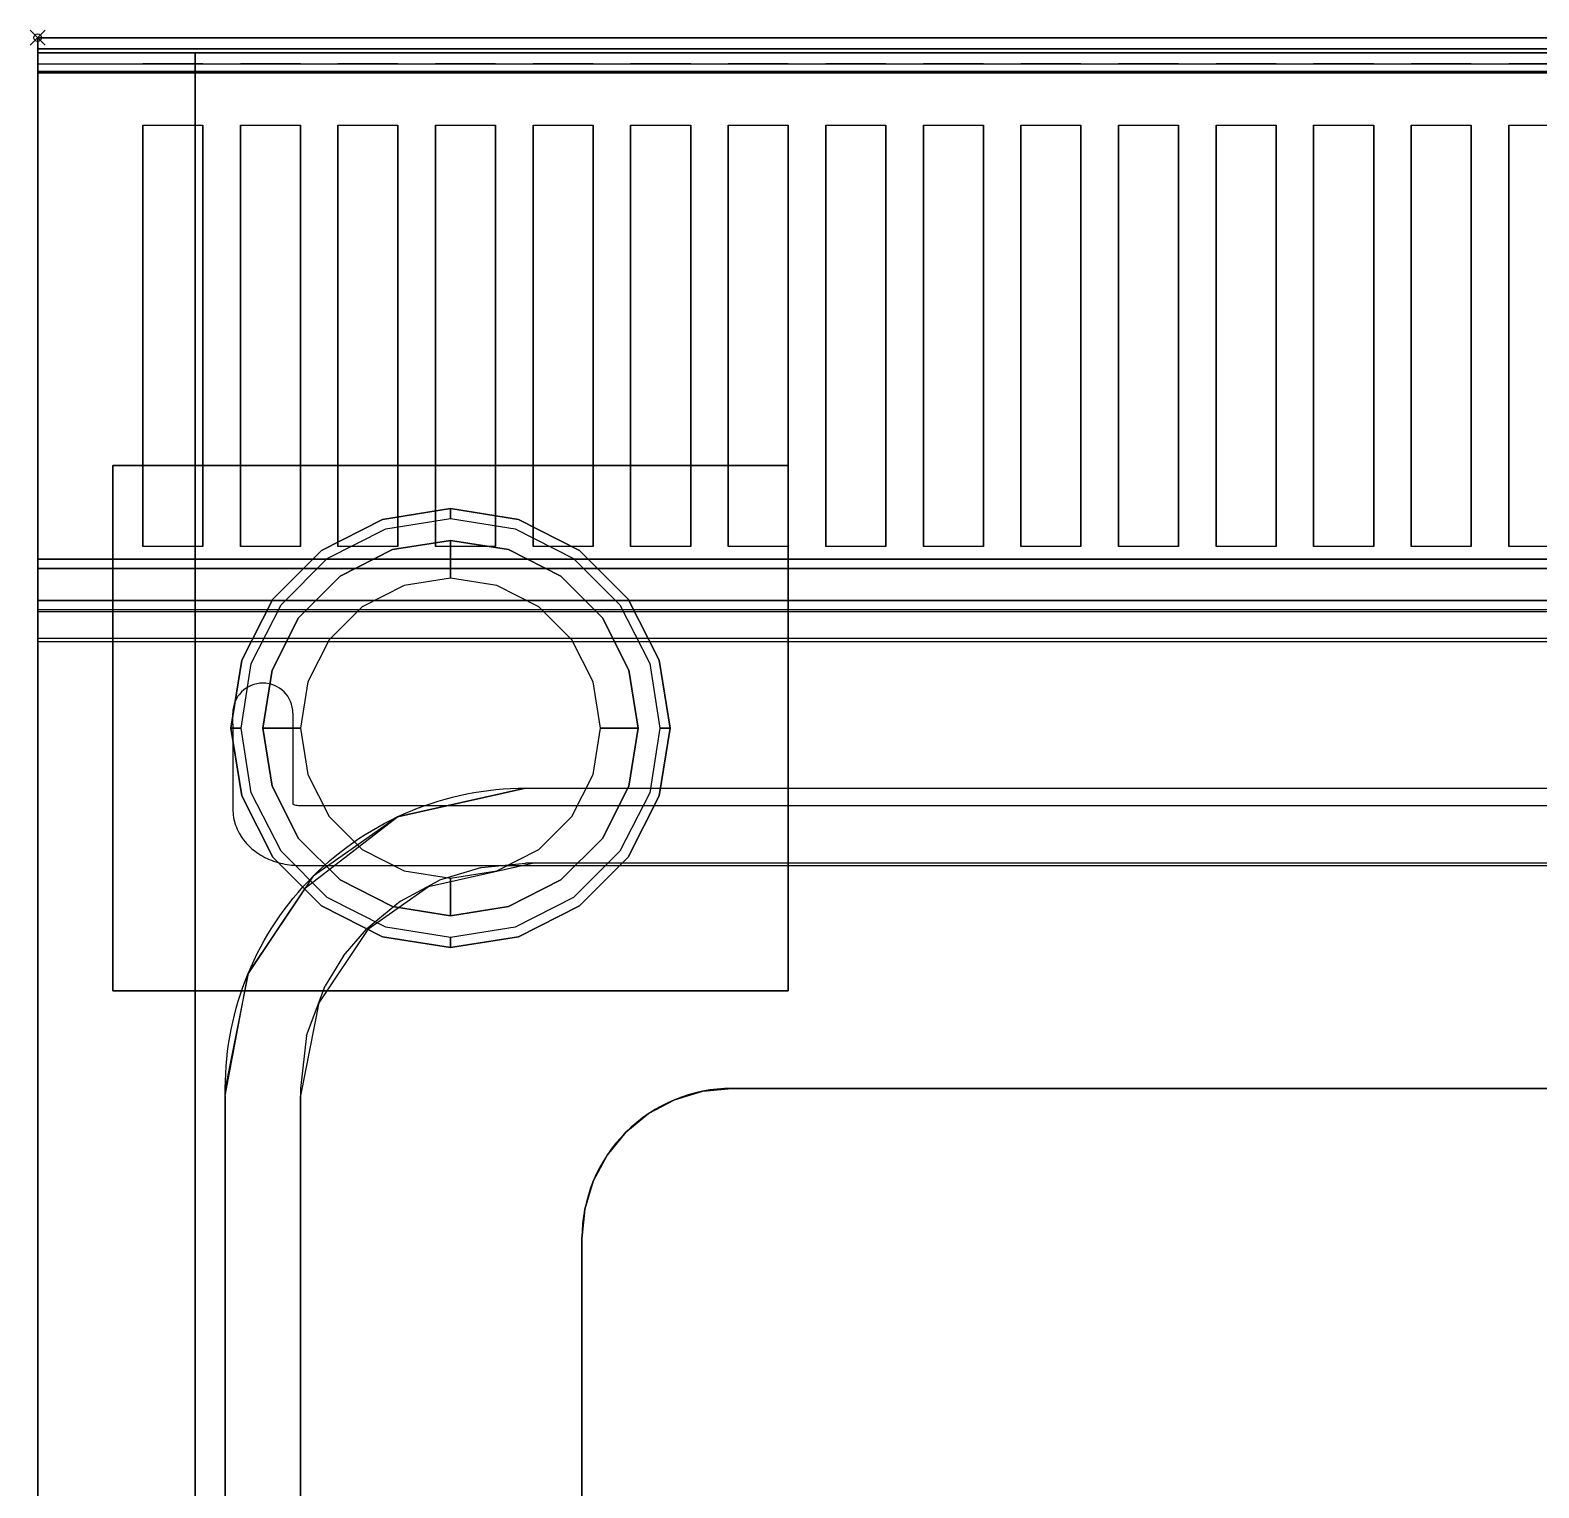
# Model space of a CAD drawing. Extents: x -1 to 401, y -1095 to 1.
# Drawn here: x -1 to 200, y -193.2 to 1 of the extents above; entities that cross this region are included whole.
import ezdxf

# ---------------------------------------------------------------- set-up
doc = ezdxf.new("R2010")
doc.units = 0
doc.header["$PDMODE"] = 35
doc.layers.get('0').update_dxf_attribs({"lineweight": 13})
for name, color, linetype in [('IQ_200_2D', 1, 'Continuous'), ('IQ_200_3D', 1, 'Continuous'), ('IQ_204_2D', 7, 'Continuous'), ('IQ_INS_3D', 3, 'Continuous')]:
    doc.layers.add(name, color=color, linetype=linetype)

# ---------------------------------------------------------------- blocks, each defined once
blk = doc.blocks.new('ELECTROLUX-MC-CAMINO400')
at = {"layer": 'IQ_200_3D'}
for points in [[(0, -0.21, 917.01), (0, -0.21, 956), (400, -0.21, 956), (400, -0.21, 917.01)], [(0, -69.44, 915), (0, -3.39, 915), (400, -3.39, 915), (400, -69.44, 915)]]:
    blk.add_3dface(points, dxfattribs=at)
for points, invisible_edges in [([(0, -0.21, 956), (0, -0.36, 956.76), (400, -0.36, 956.76), (400, -0.21, 956)], 2), ([(0, -0.25, 916.62), (0, -0.21, 917.01), (400, -0.21, 917.01), (400, -0.25, 916.62)], 8), ([(0, -0.37, 916.23), (0, -0.25, 916.62), (400, -0.25, 916.62), (400, -0.37, 916.23)], 10), ([(0, -0.36, 956.76), (0, -0.78, 957.41), (400, -0.78, 957.41), (400, -0.36, 956.76)], 10), ([(0, -0.56, 915.88), (0, -0.37, 916.23), (400, -0.37, 916.23), (400, -0.56, 915.88)], 10), ([(0, -0.82, 915.58), (0, -0.56, 915.88), (400, -0.56, 915.88), (400, -0.82, 915.58)], 10), ([(0, -0.78, 957.41), (0, -1.43, 957.84), (400, -1.43, 957.84), (400, -0.78, 957.41)], 10), ([(0, -1.41, 915.27), (0, -0.82, 915.58), (400, -0.82, 915.58), (400, -1.41, 915.27)], 10), ([(0, -2.05, 915.07), (0, -1.41, 915.27), (400, -1.41, 915.27), (400, -2.05, 915.07)], 10), ([(0, -1.43, 957.84), (0, -2.19, 958), (400, -2.19, 958), (400, -1.43, 957.84)], 8), ([(0, -2.72, 914.98), (0, -2.05, 915.07), (400, -2.05, 915.07), (400, -2.72, 914.98)], 10), ([(0, -10.37, 957.76), (0, -2.19, 958), (14, -2.19, 958), (14, -10.37, 957.76)], 12), ([(0, -3.39, 915), (0, -2.72, 914.98), (400, -2.72, 914.98), (400, -3.39, 915)], 2), ([(14, -10.37, 957.76), (22, -10.37, 957.76), (22, -2.19, 958), (14, -2.19, 958)], 10), ([(22, -2.19, 958), (27, -2.19, 958), (27, -10.37, 957.76), (22, -10.37, 957.76)], 14), ([(27, -10.37, 957.76), (35, -10.37, 957.76), (35, -2.19, 958), (27, -2.19, 958)], 10), ([(35, -2.19, 958), (40, -2.19, 958), (40, -10.37, 957.76), (35, -10.37, 957.76)], 14), ([(40, -10.37, 957.76), (48, -10.37, 957.76), (48, -2.19, 958), (40, -2.19, 958)], 10), ([(48, -2.19, 958), (53, -2.19, 958), (53, -10.37, 957.76), (48, -10.37, 957.76)], 14), ([(53, -10.37, 957.76), (61, -10.37, 957.76), (61, -2.19, 958), (53, -2.19, 958)], 10), ([(61, -2.19, 958), (66, -2.19, 958), (66, -10.37, 957.76), (61, -10.37, 957.76)], 14), ([(66, -10.37, 957.76), (74, -10.37, 957.76), (74, -2.19, 958), (66, -2.19, 958)], 10), ([(74, -2.19, 958), (79, -2.19, 958), (79, -10.37, 957.76), (74, -10.37, 957.76)], 14), ([(79, -10.37, 957.76), (87, -10.37, 957.76), (87, -2.19, 958), (79, -2.19, 958)], 10), ([(87, -2.19, 958), (92, -2.19, 958), (92, -10.37, 957.76), (87, -10.37, 957.76)], 14), ([(92, -10.37, 957.76), (100, -10.37, 957.76), (100, -2.19, 958), (92, -2.19, 958)], 10), ([(100, -2.19, 958), (105, -2.19, 958), (105, -10.37, 957.76), (100, -10.37, 957.76)], 14), ([(105, -10.37, 957.76), (113, -10.37, 957.76), (113, -2.19, 958), (105, -2.19, 958)], 10), ([(113, -2.19, 958), (118, -2.19, 958), (118, -10.37, 957.76), (113, -10.37, 957.76)], 14), ([(118, -10.37, 957.76), (126, -10.37, 957.76), (126, -2.19, 958), (118, -2.19, 958)], 10), ([(126, -2.19, 958), (131, -2.19, 958), (131, -10.37, 957.76), (126, -10.37, 957.76)], 14), ([(131, -10.37, 957.76), (139, -10.37, 957.76), (139, -2.19, 958), (131, -2.19, 958)], 10), ([(139, -2.19, 958), (144, -2.19, 958), (144, -10.37, 957.76), (139, -10.37, 957.76)], 14), ([(144, -10.37, 957.76), (152, -10.37, 957.76), (152, -2.19, 958), (144, -2.19, 958)], 10), ([(152, -2.19, 958), (157, -2.19, 958), (157, -10.37, 957.76), (152, -10.37, 957.76)], 14), ([(157, -10.37, 957.76), (165, -10.37, 957.76), (165, -2.19, 958), (157, -2.19, 958)], 10), ([(165, -2.19, 958), (170, -2.19, 958), (170, -10.37, 957.76), (165, -10.37, 957.76)], 14), ([(170, -10.37, 957.76), (178, -10.37, 957.76), (178, -2.19, 958), (170, -2.19, 958)], 10), ([(178, -2.19, 958), (183, -2.19, 958), (183, -10.37, 957.76), (178, -10.37, 957.76)], 14), ([(183, -10.37, 957.76), (191, -10.37, 957.76), (191, -2.19, 958), (183, -2.19, 958)], 10), ([(191, -2.19, 958), (196, -2.19, 958), (196, -10.37, 957.76), (191, -10.37, 957.76)], 14), ([(196, -10.37, 957.76), (204, -10.37, 957.76), (204, -2.19, 958), (196, -2.19, 958)], 10), ([(0, -17.47, 956.91), (0, -10.37, 957.76), (14, -10.37, 957.76), (14, -17.47, 956.91)], 10), ([(22, -17.47, 956.91), (22, -10.37, 957.76), (27, -10.37, 957.76), (27, -17.47, 956.91)], 10), ([(35, -17.47, 956.91), (35, -10.37, 957.76), (40, -10.37, 957.76), (40, -17.47, 956.91)], 10), ([(48, -17.47, 956.91), (48, -10.37, 957.76), (53, -10.37, 957.76), (53, -17.47, 956.91)], 10), ([(61, -17.47, 956.91), (61, -10.37, 957.76), (66, -10.37, 957.76), (66, -17.47, 956.91)], 10), ([(74, -17.47, 956.91), (74, -10.37, 957.76), (79, -10.37, 957.76), (79, -17.47, 956.91)], 10), ([(87, -17.47, 956.91), (87, -10.37, 957.76), (92, -10.37, 957.76), (92, -17.47, 956.91)], 10), ([(100, -17.47, 956.91), (100, -10.37, 957.76), (105, -10.37, 957.76), (105, -17.47, 956.91)], 10), ([(113, -17.47, 956.91), (113, -10.37, 957.76), (118, -10.37, 957.76), (118, -17.47, 956.91)], 10), ([(126, -17.47, 956.91), (126, -10.37, 957.76), (131, -10.37, 957.76), (131, -17.47, 956.91)], 10), ([(139, -17.47, 956.91), (139, -10.37, 957.76), (144, -10.37, 957.76), (144, -17.47, 956.91)], 10), ([(152, -17.47, 956.91), (152, -10.37, 957.76), (157, -10.37, 957.76), (157, -17.47, 956.91)], 10), ([(165, -17.47, 956.91), (165, -10.37, 957.76), (170, -10.37, 957.76), (170, -17.47, 956.91)], 10), ([(178, -17.47, 956.91), (178, -10.37, 957.76), (183, -10.37, 957.76), (183, -17.47, 956.91)], 10), ([(191, -17.47, 956.91), (191, -10.37, 957.76), (196, -10.37, 957.76), (196, -17.47, 956.91)], 10), ([(0, -24.48, 955.45), (0, -17.47, 956.91), (14, -17.47, 956.91), (14, -24.48, 955.45)], 10), ([(22, -24.48, 955.45), (22, -17.47, 956.91), (27, -17.47, 956.91), (27, -24.48, 955.45)], 10), ([(35, -24.48, 955.45), (35, -17.47, 956.91), (40, -17.47, 956.91), (40, -24.48, 955.45)], 10), ([(48, -24.48, 955.45), (48, -17.47, 956.91), (53, -17.47, 956.91), (53, -24.48, 955.45)], 10), ([(61, -24.48, 955.45), (61, -17.47, 956.91), (66, -17.47, 956.91), (66, -24.48, 955.45)], 10), ([(74, -24.48, 955.45), (74, -17.47, 956.91), (79, -17.47, 956.91), (79, -24.48, 955.45)], 10), ([(87, -24.48, 955.45), (87, -17.47, 956.91), (92, -17.47, 956.91), (92, -24.48, 955.45)], 10), ([(100, -24.48, 955.45), (100, -17.47, 956.91), (105, -17.47, 956.91), (105, -24.48, 955.45)], 10), ([(113, -24.48, 955.45), (113, -17.47, 956.91), (118, -17.47, 956.91), (118, -24.48, 955.45)], 10), ([(126, -24.48, 955.45), (126, -17.47, 956.91), (131, -17.47, 956.91), (131, -24.48, 955.45)], 10), ([(139, -24.48, 955.45), (139, -17.47, 956.91), (144, -17.47, 956.91), (144, -24.48, 955.45)], 10), ([(152, -24.48, 955.45), (152, -17.47, 956.91), (157, -17.47, 956.91), (157, -24.48, 955.45)], 10), ([(165, -24.48, 955.45), (165, -17.47, 956.91), (170, -17.47, 956.91), (170, -24.48, 955.45)], 10), ([(178, -24.48, 955.45), (178, -17.47, 956.91), (183, -17.47, 956.91), (183, -24.48, 955.45)], 10), ([(191, -24.48, 955.45), (191, -17.47, 956.91), (196, -17.47, 956.91), (196, -24.48, 955.45)], 10), ([(0, -31.33, 953.39), (0, -24.48, 955.45), (14, -24.48, 955.45), (14, -31.33, 953.39)], 10), ([(22, -31.33, 953.39), (22, -24.48, 955.45), (27, -24.48, 955.45), (27, -31.33, 953.39)], 10), ([(35, -31.33, 953.39), (35, -24.48, 955.45), (40, -24.48, 955.45), (40, -31.33, 953.39)], 10), ([(48, -31.33, 953.39), (48, -24.48, 955.45), (53, -24.48, 955.45), (53, -31.33, 953.39)], 10), ([(61, -31.33, 953.39), (61, -24.48, 955.45), (66, -24.48, 955.45), (66, -31.33, 953.39)], 10), ([(74, -31.33, 953.39), (74, -24.48, 955.45), (79, -24.48, 955.45), (79, -31.33, 953.39)], 10), ([(87, -31.33, 953.39), (87, -24.48, 955.45), (92, -24.48, 955.45), (92, -31.33, 953.39)], 10), ([(100, -31.33, 953.39), (100, -24.48, 955.45), (105, -24.48, 955.45), (105, -31.33, 953.39)], 10), ([(113, -31.33, 953.39), (113, -24.48, 955.45), (118, -24.48, 955.45), (118, -31.33, 953.39)], 10), ([(126, -31.33, 953.39), (126, -24.48, 955.45), (131, -24.48, 955.45), (131, -31.33, 953.39)], 10), ([(139, -31.33, 953.39), (139, -24.48, 955.45), (144, -24.48, 955.45), (144, -31.33, 953.39)], 10), ([(152, -31.33, 953.39), (152, -24.48, 955.45), (157, -24.48, 955.45), (157, -31.33, 953.39)], 10), ([(165, -31.33, 953.39), (165, -24.48, 955.45), (170, -24.48, 955.45), (170, -31.33, 953.39)], 10), ([(178, -31.33, 953.39), (178, -24.48, 955.45), (183, -24.48, 955.45), (183, -31.33, 953.39)], 10), ([(191, -31.33, 953.39), (191, -24.48, 955.45), (196, -24.48, 955.45), (196, -31.33, 953.39)], 10), ([(0, -37.98, 950.75), (0, -31.33, 953.39), (14, -31.33, 953.39), (14, -37.98, 950.75)], 10), ([(22, -37.98, 950.75), (22, -31.33, 953.39), (27, -31.33, 953.39), (27, -37.98, 950.75)], 10), ([(35, -37.98, 950.75), (35, -31.33, 953.39), (40, -31.33, 953.39), (40, -37.98, 950.75)], 10), ([(48, -37.98, 950.75), (48, -31.33, 953.39), (53, -31.33, 953.39), (53, -37.98, 950.75)], 10), ([(61, -37.98, 950.75), (61, -31.33, 953.39), (66, -31.33, 953.39), (66, -37.98, 950.75)], 10), ([(74, -37.98, 950.75), (74, -31.33, 953.39), (79, -31.33, 953.39), (79, -37.98, 950.75)], 10), ([(87, -37.98, 950.75), (87, -31.33, 953.39), (92, -31.33, 953.39), (92, -37.98, 950.75)], 10), ([(100, -37.98, 950.75), (100, -31.33, 953.39), (105, -31.33, 953.39), (105, -37.98, 950.75)], 10), ([(113, -37.98, 950.75), (113, -31.33, 953.39), (118, -31.33, 953.39), (118, -37.98, 950.75)], 10), ([(126, -37.98, 950.75), (126, -31.33, 953.39), (131, -31.33, 953.39), (131, -37.98, 950.75)], 10), ([(139, -37.98, 950.75), (139, -31.33, 953.39), (144, -31.33, 953.39), (144, -37.98, 950.75)], 10), ([(152, -37.98, 950.75), (152, -31.33, 953.39), (157, -31.33, 953.39), (157, -37.98, 950.75)], 10), ([(165, -37.98, 950.75), (165, -31.33, 953.39), (170, -31.33, 953.39), (170, -37.98, 950.75)], 10), ([(178, -37.98, 950.75), (178, -31.33, 953.39), (183, -31.33, 953.39), (183, -37.98, 950.75)], 10), ([(191, -37.98, 950.75), (191, -31.33, 953.39), (196, -31.33, 953.39), (196, -37.98, 950.75)], 10), ([(0, -44.37, 947.54), (0, -37.98, 950.75), (14, -37.98, 950.75), (14, -44.37, 947.54)], 10), ([(22, -44.37, 947.54), (22, -37.98, 950.75), (27, -37.98, 950.75), (27, -44.37, 947.54)], 10), ([(35, -44.37, 947.54), (35, -37.98, 950.75), (40, -37.98, 950.75), (40, -44.37, 947.54)], 10), ([(48, -44.37, 947.54), (48, -37.98, 950.75), (53, -37.98, 950.75), (53, -44.37, 947.54)], 10), ([(61, -44.37, 947.54), (61, -37.98, 950.75), (66, -37.98, 950.75), (66, -44.37, 947.54)], 10), ([(74, -44.37, 947.54), (74, -37.98, 950.75), (79, -37.98, 950.75), (79, -44.37, 947.54)], 10), ([(87, -44.37, 947.54), (87, -37.98, 950.75), (92, -37.98, 950.75), (92, -44.37, 947.54)], 10), ([(100, -44.37, 947.54), (100, -37.98, 950.75), (105, -37.98, 950.75), (105, -44.37, 947.54)], 10), ([(113, -44.37, 947.54), (113, -37.98, 950.75), (118, -37.98, 950.75), (118, -44.37, 947.54)], 10), ([(126, -44.37, 947.54), (126, -37.98, 950.75), (131, -37.98, 950.75), (131, -44.37, 947.54)], 10), ([(139, -44.37, 947.54), (139, -37.98, 950.75), (144, -37.98, 950.75), (144, -44.37, 947.54)], 10), ([(152, -44.37, 947.54), (152, -37.98, 950.75), (157, -37.98, 950.75), (157, -44.37, 947.54)], 10), ([(165, -44.37, 947.54), (165, -37.98, 950.75), (170, -37.98, 950.75), (170, -44.37, 947.54)], 10), ([(178, -44.37, 947.54), (178, -37.98, 950.75), (183, -37.98, 950.75), (183, -44.37, 947.54)], 10), ([(191, -44.37, 947.54), (191, -37.98, 950.75), (196, -37.98, 950.75), (196, -44.37, 947.54)], 10), ([(0, -50.47, 943.8), (0, -44.37, 947.54), (14, -44.37, 947.54), (14, -50.47, 943.8)], 10), ([(22, -50.47, 943.8), (22, -44.37, 947.54), (27, -44.37, 947.54), (27, -50.47, 943.8)], 10), ([(35, -50.47, 943.8), (35, -44.37, 947.54), (40, -44.37, 947.54), (40, -50.47, 943.8)], 10), ([(48, -50.47, 943.8), (48, -44.37, 947.54), (53, -44.37, 947.54), (53, -50.47, 943.8)], 10), ([(61, -50.47, 943.8), (61, -44.37, 947.54), (66, -44.37, 947.54), (66, -50.47, 943.8)], 10), ([(74, -50.47, 943.8), (74, -44.37, 947.54), (79, -44.37, 947.54), (79, -50.47, 943.8)], 10), ([(87, -50.47, 943.8), (87, -44.37, 947.54), (92, -44.37, 947.54), (92, -50.47, 943.8)], 10), ([(100, -50.47, 943.8), (100, -44.37, 947.54), (105, -44.37, 947.54), (105, -50.47, 943.8)], 10), ([(113, -50.47, 943.8), (113, -44.37, 947.54), (118, -44.37, 947.54), (118, -50.47, 943.8)], 10), ([(126, -50.47, 943.8), (126, -44.37, 947.54), (131, -44.37, 947.54), (131, -50.47, 943.8)], 10), ([(139, -50.47, 943.8), (139, -44.37, 947.54), (144, -44.37, 947.54), (144, -50.47, 943.8)], 10), ([(152, -50.47, 943.8), (152, -44.37, 947.54), (157, -44.37, 947.54), (157, -50.47, 943.8)], 10), ([(165, -50.47, 943.8), (165, -44.37, 947.54), (170, -44.37, 947.54), (170, -50.47, 943.8)], 10), ([(178, -50.47, 943.8), (178, -44.37, 947.54), (183, -44.37, 947.54), (183, -50.47, 943.8)], 10), ([(191, -50.47, 943.8), (191, -44.37, 947.54), (196, -44.37, 947.54), (196, -50.47, 943.8)], 10), ([(0, -56.22, 939.54), (0, -50.47, 943.8), (14, -50.47, 943.8), (14, -56.22, 939.54)], 10), ([(22, -56.22, 939.54), (22, -50.47, 943.8), (27, -50.47, 943.8), (27, -56.22, 939.54)], 10), ([(35, -56.22, 939.54), (35, -50.47, 943.8), (40, -50.47, 943.8), (40, -56.22, 939.54)], 10), ([(48, -56.22, 939.54), (48, -50.47, 943.8), (53, -50.47, 943.8), (53, -56.22, 939.54)], 10), ([(61, -56.22, 939.54), (61, -50.47, 943.8), (66, -50.47, 943.8), (66, -56.22, 939.54)], 10), ([(74, -56.22, 939.54), (74, -50.47, 943.8), (79, -50.47, 943.8), (79, -56.22, 939.54)], 10), ([(87, -56.22, 939.54), (87, -50.47, 943.8), (92, -50.47, 943.8), (92, -56.22, 939.54)], 10), ([(100, -56.22, 939.54), (100, -50.47, 943.8), (105, -50.47, 943.8), (105, -56.22, 939.54)], 10), ([(113, -56.22, 939.54), (113, -50.47, 943.8), (118, -50.47, 943.8), (118, -56.22, 939.54)], 10), ([(126, -56.22, 939.54), (126, -50.47, 943.8), (131, -50.47, 943.8), (131, -56.22, 939.54)], 10), ([(139, -56.22, 939.54), (139, -50.47, 943.8), (144, -50.47, 943.8), (144, -56.22, 939.54)], 10), ([(152, -56.22, 939.54), (152, -50.47, 943.8), (157, -50.47, 943.8), (157, -56.22, 939.54)], 10), ([(165, -56.22, 939.54), (165, -50.47, 943.8), (170, -50.47, 943.8), (170, -56.22, 939.54)], 10), ([(178, -56.22, 939.54), (178, -50.47, 943.8), (183, -50.47, 943.8), (183, -56.22, 939.54)], 10), ([(191, -56.22, 939.54), (191, -50.47, 943.8), (196, -50.47, 943.8), (196, -56.22, 939.54)], 10), ([(0, -61.59, 934.81), (0, -56.22, 939.54), (14, -56.22, 939.54), (14, -61.59, 934.81)], 10), ([(22, -61.59, 934.81), (22, -56.22, 939.54), (27, -56.22, 939.54), (27, -61.59, 934.81)], 10), ([(35, -61.59, 934.81), (35, -56.22, 939.54), (40, -56.22, 939.54), (40, -61.59, 934.81)], 10), ([(48, -61.59, 934.81), (48, -56.22, 939.54), (53, -56.22, 939.54), (53, -61.59, 934.81)], 10), ([(61, -61.59, 934.81), (61, -56.22, 939.54), (66, -56.22, 939.54), (66, -61.59, 934.81)], 10), ([(74, -61.59, 934.81), (74, -56.22, 939.54), (79, -56.22, 939.54), (79, -61.59, 934.81)], 10), ([(87, -61.59, 934.81), (87, -56.22, 939.54), (92, -56.22, 939.54), (92, -61.59, 934.81)], 10), ([(100, -61.59, 934.81), (100, -56.22, 939.54), (105, -56.22, 939.54), (105, -61.59, 934.81)], 10), ([(113, -61.59, 934.81), (113, -56.22, 939.54), (118, -56.22, 939.54), (118, -61.59, 934.81)], 10), ([(126, -61.59, 934.81), (126, -56.22, 939.54), (131, -56.22, 939.54), (131, -61.59, 934.81)], 10), ([(139, -61.59, 934.81), (139, -56.22, 939.54), (144, -56.22, 939.54), (144, -61.59, 934.81)], 10), ([(152, -61.59, 934.81), (152, -56.22, 939.54), (157, -56.22, 939.54), (157, -61.59, 934.81)], 10), ([(165, -61.59, 934.81), (165, -56.22, 939.54), (170, -56.22, 939.54), (170, -61.59, 934.81)], 10), ([(178, -61.59, 934.81), (178, -56.22, 939.54), (183, -56.22, 939.54), (183, -61.59, 934.81)], 10), ([(191, -61.59, 934.81), (191, -56.22, 939.54), (196, -56.22, 939.54), (196, -61.59, 934.81)], 10), ([(0, -66.52, 929.63), (0, -61.59, 934.81), (14, -61.59, 934.81), (14, -66.52, 929.63)], 10), ([(22, -66.52, 929.63), (22, -61.59, 934.81), (27, -61.59, 934.81), (27, -66.52, 929.63)], 10), ([(35, -66.52, 929.63), (35, -61.59, 934.81), (40, -61.59, 934.81), (40, -66.52, 929.63)], 10), ([(48, -66.52, 929.63), (48, -61.59, 934.81), (53, -61.59, 934.81), (53, -66.52, 929.63)], 10), ([(61, -66.52, 929.63), (61, -61.59, 934.81), (66, -61.59, 934.81), (66, -66.52, 929.63)], 10), ([(74, -66.52, 929.63), (74, -61.59, 934.81), (79, -61.59, 934.81), (79, -66.52, 929.63)], 10), ([(87, -66.52, 929.63), (87, -61.59, 934.81), (92, -61.59, 934.81), (92, -66.52, 929.63)], 10), ([(100, -66.52, 929.63), (100, -61.59, 934.81), (105, -61.59, 934.81), (105, -66.52, 929.63)], 10), ([(113, -66.52, 929.63), (113, -61.59, 934.81), (118, -61.59, 934.81), (118, -66.52, 929.63)], 10), ([(126, -66.52, 929.63), (126, -61.59, 934.81), (131, -61.59, 934.81), (131, -66.52, 929.63)], 10), ([(139, -66.52, 929.63), (139, -61.59, 934.81), (144, -61.59, 934.81), (144, -66.52, 929.63)], 10), ([(152, -66.52, 929.63), (152, -61.59, 934.81), (157, -61.59, 934.81), (157, -66.52, 929.63)], 10), ([(165, -66.52, 929.63), (165, -61.59, 934.81), (170, -61.59, 934.81), (170, -66.52, 929.63)], 10), ([(178, -66.52, 929.63), (178, -61.59, 934.81), (183, -61.59, 934.81), (183, -66.52, 929.63)], 10), ([(191, -66.52, 929.63), (191, -61.59, 934.81), (196, -61.59, 934.81), (196, -66.52, 929.63)], 10), ([(0, -71, 924.05), (0, -66.52, 929.63), (14, -66.52, 929.63), (14, -71, 924.05)], 14), ([(14, -71, 924.05), (22, -71, 924.05), (22, -66.52, 929.63), (14, -66.52, 929.63)], 11), ([(22, -71, 924.05), (27, -71, 924.05), (27, -66.52, 929.63), (22, -66.52, 929.63)], 15), ([(27, -71, 924.05), (35, -71, 924.05), (35, -66.52, 929.63), (27, -66.52, 929.63)], 11), ([(35, -71, 924.05), (40, -71, 924.05), (40, -66.52, 929.63), (35, -66.52, 929.63)], 15), ([(40, -71, 924.05), (48, -71, 924.05), (48, -66.52, 929.63), (40, -66.52, 929.63)], 11), ([(48, -71, 924.05), (53, -71, 924.05), (53, -66.52, 929.63), (48, -66.52, 929.63)], 15), ([(53, -71, 924.05), (61, -71, 924.05), (61, -66.52, 929.63), (53, -66.52, 929.63)], 11), ([(61, -71, 924.05), (66, -71, 924.05), (66, -66.52, 929.63), (61, -66.52, 929.63)], 15), ([(66, -71, 924.05), (74, -71, 924.05), (74, -66.52, 929.63), (66, -66.52, 929.63)], 11), ([(74, -71, 924.05), (79, -71, 924.05), (79, -66.52, 929.63), (74, -66.52, 929.63)], 15), ([(79, -71, 924.05), (87, -71, 924.05), (87, -66.52, 929.63), (79, -66.52, 929.63)], 11), ([(87, -71, 924.05), (92, -71, 924.05), (92, -66.52, 929.63), (87, -66.52, 929.63)], 15), ([(92, -71, 924.05), (100, -71, 924.05), (100, -66.52, 929.63), (92, -66.52, 929.63)], 11), ([(100, -71, 924.05), (105, -71, 924.05), (105, -66.52, 929.63), (100, -66.52, 929.63)], 15), ([(105, -71, 924.05), (113, -71, 924.05), (113, -66.52, 929.63), (105, -66.52, 929.63)], 11), ([(113, -71, 924.05), (118, -71, 924.05), (118, -66.52, 929.63), (113, -66.52, 929.63)], 15), ([(118, -71, 924.05), (126, -71, 924.05), (126, -66.52, 929.63), (118, -66.52, 929.63)], 11), ([(126, -71, 924.05), (131, -71, 924.05), (131, -66.52, 929.63), (126, -66.52, 929.63)], 15), ([(131, -71, 924.05), (139, -71, 924.05), (139, -66.52, 929.63), (131, -66.52, 929.63)], 11), ([(139, -71, 924.05), (144, -71, 924.05), (144, -66.52, 929.63), (139, -66.52, 929.63)], 15), ([(144, -71, 924.05), (152, -71, 924.05), (152, -66.52, 929.63), (144, -66.52, 929.63)], 11), ([(152, -71, 924.05), (157, -71, 924.05), (157, -66.52, 929.63), (152, -66.52, 929.63)], 15), ([(157, -71, 924.05), (165, -71, 924.05), (165, -66.52, 929.63), (157, -66.52, 929.63)], 11), ([(165, -71, 924.05), (170, -71, 924.05), (170, -66.52, 929.63), (165, -66.52, 929.63)], 15), ([(170, -71, 924.05), (178, -71, 924.05), (178, -66.52, 929.63), (170, -66.52, 929.63)], 11), ([(178, -71, 924.05), (183, -71, 924.05), (183, -66.52, 929.63), (178, -66.52, 929.63)], 15), ([(183, -71, 924.05), (191, -71, 924.05), (191, -66.52, 929.63), (183, -66.52, 929.63)], 11), ([(191, -71, 924.05), (196, -71, 924.05), (196, -66.52, 929.63), (191, -66.52, 929.63)], 15), ([(196, -71, 924.05), (204, -71, 924.05), (204, -66.52, 929.63), (196, -66.52, 929.63)], 11), ([(0, -70.76, 915.05), (0, -69.44, 915), (400, -69.44, 915), (400, -70.76, 915.05)], 8), ([(0, -72.06, 915.25), (0, -70.76, 915.05), (400, -70.76, 915.05), (400, -72.06, 915.25)], 10), ([(0, -74.97, 918.1), (0, -71, 924.05), (400, -71, 924.05), (400, -74.97, 918.1)], 2), ([(0, -73.33, 915.6), (0, -72.06, 915.25), (400, -72.06, 915.25), (400, -73.33, 915.6)], 10), ([(0, -74.56, 916.08), (0, -73.33, 915.6), (400, -73.33, 915.6), (400, -74.56, 916.08)], 10), ([(0, -74.96, 916.48), (0, -74.56, 916.08), (400, -74.56, 916.08), (400, -74.96, 916.48)], 10), ([(0, -75.18, 917), (0, -74.96, 916.48), (400, -74.96, 916.48), (400, -75.18, 917)], 10), ([(0, -74.97, 918.1), (0, -75.18, 917.57), (400, -75.18, 917.57), (400, -74.97, 918.1)], 2), ([(0, -75.18, 917.57), (0, -75.18, 917), (400, -75.18, 917), (400, -75.18, 917.57)], 10)]:
    blk.add_3dface(points, dxfattribs=dict(at, invisible_edges=invisible_edges))
at = {"layer": 'IQ_204_2D'}
for points in [[(0, -0.21), (400, -0.21), (400, -75.21), (0, -75.21)], [(14, -10.37), (22, -10.37), (22, -66.52), (14, -66.52)], [(27, -10.37), (35, -10.37), (35, -66.52), (27, -66.52)], [(40, -10.37), (48, -10.37), (48, -66.52), (40, -66.52)], [(53, -10.37), (61, -10.37), (61, -66.52), (53, -66.52)], [(66, -10.37), (74, -10.37), (74, -66.52), (66, -66.52)], [(79, -10.37), (87, -10.37), (87, -66.52), (79, -66.52)], [(92, -10.37), (100, -10.37), (100, -66.52), (92, -66.52)], [(105, -10.37), (113, -10.37), (113, -66.52), (105, -66.52)], [(118, -10.37), (126, -10.37), (126, -66.52), (118, -66.52)], [(131, -10.37), (139, -10.37), (139, -66.52), (131, -66.52)], [(144, -10.37), (152, -10.37), (152, -66.52), (144, -66.52)], [(157, -10.37), (165, -10.37), (165, -66.52), (157, -66.52)], [(170, -10.37), (178, -10.37), (178, -66.52), (170, -66.52)], [(183, -10.37), (191, -10.37), (191, -66.52), (183, -66.52)], [(196, -10.37), (204, -10.37), (204, -66.52), (196, -66.52)]]:
    blk.add_lwpolyline(points, close=True, dxfattribs=at)
blk = doc.blocks.new('PQ-MC-LEG200')
at = {"layer": 'IQ_200_3D'}
for points in [[(-45, -35, 198), (-45, 35, 198), (45, 35, 198), (45, -35, 198)], [(-45, -35, 200), (45, -35, 200), (45, 35, 200), (-45, 35, 200)], [(-45, 35, 198), (-45, 35, 200), (45, 35, 200), (45, 35, 198)], [(-45, -35, 198), (-45, -35, 200), (-45, 35, 200), (-45, 35, 198)], [(45, -35, 198), (45, 35, 198), (45, 35, 200), (45, -35, 200)], [(-45, -35, 198), (45, -35, 198), (45, -35, 200), (-45, -35, 200)]]:
    blk.add_3dface(points, dxfattribs=at)
for points, invisible_edges in [([(-9.04, 27.82, 198), (-9.04, 27.82, 71), (0, 29.25, 71), (0, 29.25, 198)], 1), ([(-9.04, 27.82, 71), (-8.62, 26.54, 66), (0, 27.91, 66), (0, 29.25, 71)], 1), ([(0, 29.25, 198), (0, 29.25, 71), (9.04, 27.82, 71), (9.04, 27.82, 198)], 4), ([(0, 29.25, 71), (0, 27.91, 66), (8.62, 26.54, 66), (9.04, 27.82, 71)], 4), ([(-17.19, 23.66, 198), (-17.19, 23.66, 71), (-9.04, 27.82, 71), (-9.04, 27.82, 198)], 5), ([(-17.19, 23.66, 71), (-16.41, 22.58, 66), (-8.62, 26.54, 66), (-9.04, 27.82, 71)], 5), ([(9.04, 27.82, 71), (8.62, 26.54, 66), (16.41, 22.58, 66), (17.19, 23.66, 71)], 5), ([(9.04, 27.82, 198), (9.04, 27.82, 71), (17.19, 23.66, 71), (17.19, 23.66, 198)], 5), ([(0, 25, 66), (0, 25, 5), (-7.73, 23.78, 5), (-7.73, 23.78, 66)], 4), ([(0, 25, 5), (0, 23.54, 1.46), (-7.27, 22.38, 1.46), (-7.73, 23.78, 5)], 6), ([(7.73, 23.78, 66), (7.73, 23.78, 5), (0, 25, 5), (0, 25, 66)], 1), ([(7.73, 23.78, 5), (7.27, 22.38, 1.46), (0, 23.54, 1.46), (0, 25, 5)], 3), ([(-23.66, 17.19, 198), (-23.66, 17.19, 71), (-17.19, 23.66, 71), (-17.19, 23.66, 198)], 5), ([(-23.66, 17.19, 71), (-22.58, 16.41, 66), (-16.41, 22.58, 66), (-17.19, 23.66, 71)], 5), ([(-7.73, 23.78, 66), (-7.73, 23.78, 5), (-14.69, 20.23, 5), (-14.69, 20.23, 66)], 5), ([(-7.73, 23.78, 5), (-7.27, 22.38, 1.46), (-13.83, 19.04, 1.46), (-14.69, 20.23, 5)], 7), ([(-7.27, 22.38, 1.46), (-6.18, 19.02), (-11.76, 16.18), (-13.83, 19.04, 1.46)], 13), ([(0, 23.54, 1.46), (0, 20), (-6.18, 19.02), (-7.27, 22.38, 1.46)], 12), ([(7.27, 22.38, 1.46), (6.18, 19.02), (0, 20), (0, 23.54, 1.46)], 9), ([(13.83, 19.04, 1.46), (11.76, 16.18), (6.18, 19.02), (7.27, 22.38, 1.46)], 13), ([(14.69, 20.23, 5), (13.83, 19.04, 1.46), (7.27, 22.38, 1.46), (7.73, 23.78, 5)], 7), ([(14.69, 20.23, 66), (14.69, 20.23, 5), (7.73, 23.78, 5), (7.73, 23.78, 66)], 5), ([(17.19, 23.66, 71), (16.41, 22.58, 66), (22.58, 16.41, 66), (23.66, 17.19, 71)], 5), ([(17.19, 23.66, 198), (17.19, 23.66, 71), (23.66, 17.19, 71), (23.66, 17.19, 198)], 5), ([(-14.69, 20.23, 66), (-14.69, 20.23, 5), (-20.23, 14.69, 5), (-20.23, 14.69, 66)], 5), ([(-14.69, 20.23, 5), (-13.83, 19.04, 1.46), (-19.04, 13.83, 1.46), (-20.23, 14.69, 5)], 7), ([(20.23, 14.69, 5), (19.04, 13.83, 1.46), (13.83, 19.04, 1.46), (14.69, 20.23, 5)], 7), ([(20.23, 14.69, 66), (20.23, 14.69, 5), (14.69, 20.23, 5), (14.69, 20.23, 66)], 5), ([(-13.83, 19.04, 1.46), (-11.76, 16.18), (-16.18, 11.76), (-19.04, 13.83, 1.46)], 13), ([(19.04, 13.83, 1.46), (16.18, 11.76), (11.76, 16.18), (13.83, 19.04, 1.46)], 13), ([(-27.82, 9.04, 198), (-27.82, 9.04, 71), (-23.66, 17.19, 71), (-23.66, 17.19, 198)], 5), ([(-27.82, 9.04, 71), (-26.54, 8.62, 66), (-22.58, 16.41, 66), (-23.66, 17.19, 71)], 5), ([(23.66, 17.19, 71), (22.58, 16.41, 66), (26.54, 8.62, 66), (27.82, 9.04, 71)], 5), ([(23.66, 17.19, 198), (23.66, 17.19, 71), (27.82, 9.04, 71), (27.82, 9.04, 198)], 5), ([(-20.23, 14.69, 66), (-20.23, 14.69, 5), (-23.78, 7.73, 5), (-23.78, 7.73, 66)], 5), ([(-20.23, 14.69, 5), (-19.04, 13.83, 1.46), (-22.38, 7.27, 1.46), (-23.78, 7.73, 5)], 7), ([(23.78, 7.73, 5), (22.38, 7.27, 1.46), (19.04, 13.83, 1.46), (20.23, 14.69, 5)], 7), ([(23.78, 7.73, 66), (23.78, 7.73, 5), (20.23, 14.69, 5), (20.23, 14.69, 66)], 5), ([(-19.04, 13.83, 1.46), (-16.18, 11.76), (-19.02, 6.18), (-22.38, 7.27, 1.46)], 13), ([(22.38, 7.27, 1.46), (19.02, 6.18), (16.18, 11.76), (19.04, 13.83, 1.46)], 13), ([(-29.25, 0, 198), (-29.25, 0, 71), (-27.82, 9.04, 71), (-27.82, 9.04, 198)], 4), ([(-29.25, 0, 71), (-27.91, 0, 66), (-26.54, 8.62, 66), (-27.82, 9.04, 71)], 4), ([(27.82, 9.04, 71), (26.54, 8.62, 66), (27.91, 0, 66), (29.25, 0, 71)], 1), ([(27.82, 9.04, 198), (27.82, 9.04, 71), (29.25, 0, 71), (29.25, 0, 198)], 1), ([(-23.78, 7.73, 66), (-23.78, 7.73, 5), (-25, 0, 5), (-25, 0, 66)], 1), ([(-23.78, 7.73, 5), (-22.38, 7.27, 1.46), (-23.54, 0, 1.46), (-25, 0, 5)], 3), ([(-22.38, 7.27, 1.46), (-19.02, 6.18), (-20, 0), (-23.54, 0, 1.46)], 9), ([(23.54, 0, 1.46), (20, 0), (19.02, 6.18), (22.38, 7.27, 1.46)], 12), ([(25, 0, 5), (23.54, 0, 1.46), (22.38, 7.27, 1.46), (23.78, 7.73, 5)], 6), ([(25, 0, 66), (25, 0, 5), (23.78, 7.73, 5), (23.78, 7.73, 66)], 4), ([(-27.82, -9.04, 198), (-27.82, -9.04, 71), (-29.25, 0, 71), (-29.25, 0, 198)], 1), ([(-27.82, -9.04, 71), (-26.54, -8.62, 66), (-27.91, 0, 66), (-29.25, 0, 71)], 1), ([(-25, 0, 66), (-25, 0, 5), (-23.78, -7.73, 5), (-23.78, -7.73, 66)], 4), ([(-25, 0, 5), (-23.54, 0, 1.46), (-22.38, -7.27, 1.46), (-23.78, -7.73, 5)], 6), ([(-23.54, 0, 1.46), (-20, 0), (-19.02, -6.18), (-22.38, -7.27, 1.46)], 12), ([(22.38, -7.27, 1.46), (19.02, -6.18), (20, 0), (23.54, 0, 1.46)], 9), ([(23.78, -7.73, 5), (22.38, -7.27, 1.46), (23.54, 0, 1.46), (25, 0, 5)], 3), ([(23.78, -7.73, 66), (23.78, -7.73, 5), (25, 0, 5), (25, 0, 66)], 1), ([(29.25, 0, 71), (27.91, 0, 66), (26.54, -8.62, 66), (27.82, -9.04, 71)], 4), ([(29.25, 0, 198), (29.25, 0, 71), (27.82, -9.04, 71), (27.82, -9.04, 198)], 4), ([(-23.78, -7.73, 5), (-22.38, -7.27, 1.46), (-19.04, -13.83, 1.46), (-20.23, -14.69, 5)], 7), ([(-23.78, -7.73, 66), (-23.78, -7.73, 5), (-20.23, -14.69, 5), (-20.23, -14.69, 66)], 5), ([(-22.38, -7.27, 1.46), (-19.02, -6.18), (-16.18, -11.76), (-19.04, -13.83, 1.46)], 13), ([(19.04, -13.83, 1.46), (16.18, -11.76), (19.02, -6.18), (22.38, -7.27, 1.46)], 13), ([(20.23, -14.69, 5), (19.04, -13.83, 1.46), (22.38, -7.27, 1.46), (23.78, -7.73, 5)], 7), ([(20.23, -14.69, 66), (20.23, -14.69, 5), (23.78, -7.73, 5), (23.78, -7.73, 66)], 5), ([(-23.66, -17.19, 71), (-22.58, -16.41, 66), (-26.54, -8.62, 66), (-27.82, -9.04, 71)], 5), ([(-23.66, -17.19, 198), (-23.66, -17.19, 71), (-27.82, -9.04, 71), (-27.82, -9.04, 198)], 5), ([(27.82, -9.04, 71), (26.54, -8.62, 66), (22.58, -16.41, 66), (23.66, -17.19, 71)], 5), ([(27.82, -9.04, 198), (27.82, -9.04, 71), (23.66, -17.19, 71), (23.66, -17.19, 198)], 5), ([(-19.04, -13.83, 1.46), (-16.18, -11.76), (-11.76, -16.18), (-13.83, -19.04, 1.46)], 13), ([(13.83, -19.04, 1.46), (11.76, -16.18), (16.18, -11.76), (19.04, -13.83, 1.46)], 13), ([(-20.23, -14.69, 5), (-19.04, -13.83, 1.46), (-13.83, -19.04, 1.46), (-14.69, -20.23, 5)], 7), ([(14.69, -20.23, 5), (13.83, -19.04, 1.46), (19.04, -13.83, 1.46), (20.23, -14.69, 5)], 7), ([(-20.23, -14.69, 66), (-20.23, -14.69, 5), (-14.69, -20.23, 5), (-14.69, -20.23, 66)], 5), ([(14.69, -20.23, 66), (14.69, -20.23, 5), (20.23, -14.69, 5), (20.23, -14.69, 66)], 5), ([(-17.19, -23.66, 71), (-16.41, -22.58, 66), (-22.58, -16.41, 66), (-23.66, -17.19, 71)], 5), ([(-17.19, -23.66, 198), (-17.19, -23.66, 71), (-23.66, -17.19, 71), (-23.66, -17.19, 198)], 5), ([(-13.83, -19.04, 1.46), (-11.76, -16.18), (-6.18, -19.02), (-7.27, -22.38, 1.46)], 13), ([(7.27, -22.38, 1.46), (6.18, -19.02), (11.76, -16.18), (13.83, -19.04, 1.46)], 13), ([(23.66, -17.19, 71), (22.58, -16.41, 66), (16.41, -22.58, 66), (17.19, -23.66, 71)], 5), ([(23.66, -17.19, 198), (23.66, -17.19, 71), (17.19, -23.66, 71), (17.19, -23.66, 198)], 5), ([(-14.69, -20.23, 5), (-13.83, -19.04, 1.46), (-7.27, -22.38, 1.46), (-7.73, -23.78, 5)], 7), ([(-7.27, -22.38, 1.46), (-6.18, -19.02), (0, -20), (0, -23.54, 1.46)], 9), ([(0, -23.54, 1.46), (0, -20), (6.18, -19.02), (7.27, -22.38, 1.46)], 12), ([(7.73, -23.78, 5), (7.27, -22.38, 1.46), (13.83, -19.04, 1.46), (14.69, -20.23, 5)], 7), ([(-14.69, -20.23, 66), (-14.69, -20.23, 5), (-7.73, -23.78, 5), (-7.73, -23.78, 66)], 5), ([(7.73, -23.78, 66), (7.73, -23.78, 5), (14.69, -20.23, 5), (14.69, -20.23, 66)], 5), ([(-9.04, -27.82, 71), (-8.62, -26.54, 66), (-16.41, -22.58, 66), (-17.19, -23.66, 71)], 5), ([(-9.04, -27.82, 198), (-9.04, -27.82, 71), (-17.19, -23.66, 71), (-17.19, -23.66, 198)], 5), ([(-7.73, -23.78, 5), (-7.27, -22.38, 1.46), (0, -23.54, 1.46), (0, -25, 5)], 3), ([(-7.73, -23.78, 66), (-7.73, -23.78, 5), (0, -25, 5), (0, -25, 66)], 1), ([(0, -25, 5), (0, -23.54, 1.46), (7.27, -22.38, 1.46), (7.73, -23.78, 5)], 6), ([(0, -25, 66), (0, -25, 5), (7.73, -23.78, 5), (7.73, -23.78, 66)], 4), ([(17.19, -23.66, 71), (16.41, -22.58, 66), (8.62, -26.54, 66), (9.04, -27.82, 71)], 5), ([(17.19, -23.66, 198), (17.19, -23.66, 71), (9.04, -27.82, 71), (9.04, -27.82, 198)], 5), ([(0, -29.25, 71), (0, -27.91, 66), (-8.62, -26.54, 66), (-9.04, -27.82, 71)], 4), ([(0, -29.25, 198), (0, -29.25, 71), (-9.04, -27.82, 71), (-9.04, -27.82, 198)], 4), ([(9.04, -27.82, 71), (8.62, -26.54, 66), (0, -27.91, 66), (0, -29.25, 71)], 1), ([(9.04, -27.82, 198), (9.04, -27.82, 71), (0, -29.25, 71), (0, -29.25, 198)], 1)]:
    blk.add_3dface(points, dxfattribs=dict(at, invisible_edges=invisible_edges))

msp = doc.modelspace()

# ---------------------------------------------------------------- linework, layer by layer
at = {"layer": 'IQ_200_2D'}
for p, q in [((0, 0), (400, 0)), ((0, -655), (0, 0))]:
    msp.add_line(p, q, dxfattribs=at)
at = {"layer": 'IQ_200_3D'}
for points, invisible_edges in [([(0, -0.34, 912.22), (0, 0, 910.5), (400, 0, 910.5), (400, -0.34, 912.22)], 8), ([(0, 0, 902.7), (0, -0.13, 901.81), (400, -0.13, 901.81), (400, 0, 902.7)], 2), ([(0, -0.13, 901.81), (0, -0.54, 901.01), (400, -0.54, 901.01), (400, -0.13, 901.81)], 10), ([(0, -1.32, 913.68), (0, -0.34, 912.22), (400, -0.34, 912.22), (400, -1.32, 913.68)], 10), ([(0, -0.54, 901.01), (0, -1.19, 900.39), (400, -1.19, 900.39), (400, -0.54, 901.01)], 10), ([(0, -1.19, 900.39), (0, -2, 900), (400, -2, 900), (400, -1.19, 900.39)], 8), ([(0, -2.78, 914.66), (0, -1.32, 913.68), (400, -1.32, 913.68), (400, -2.78, 914.66)], 10), ([(0, -4.5, 915), (0, -2.78, 914.66), (400, -2.78, 914.66), (400, -4.5, 915)], 2), ([(0, -71.6, 914.58), (0, -69.5, 915), (400, -69.5, 915), (400, -71.6, 914.58)], 8), ([(0, -73.39, 913.39), (0, -71.6, 914.58), (400, -71.6, 914.58), (400, -73.39, 913.39)], 10), ([(0, -74.58, 911.6), (0, -73.39, 913.39), (400, -73.39, 913.39), (400, -74.58, 911.6)], 10), ([(0, -75, 909.5), (0, -74.58, 911.6), (400, -74.58, 911.6), (400, -75, 909.5)], 2), ([(0, -75.45, 903.59), (0, -75, 905.7), (400, -75, 905.7), (400, -75.45, 903.59)], 8), ([(0, -76.64, 901.78), (0, -75.45, 903.59), (400, -75.45, 903.59), (400, -76.64, 901.78)], 10), ([(0, -78.4, 900.53), (0, -76.64, 901.78), (400, -76.64, 901.78), (400, -78.4, 900.53)], 10), ([(0, -80.5, 900), (0, -78.4, 900.53), (400, -78.4, 900.53), (400, -80.5, 900)], 2), ([(65, -100, 900), (335, -100, 900), (400, -80.5, 900), (0, -80.5, 900)], 11), ([(65, -100, 900), (47.95, -103.82, 900), (42.33, -107.77, 900), (0, -80.5, 900)], 12), ([(42.33, -107.77, 900), (36.72, -111.72, 900), (28.04, -124.69, 900), (0, -80.5, 900)], 12), ([(28.04, -124.69, 900), (25, -140, 900), (0, -80.5, 900)], 10), ([(25, -140, 900), (0, -80.5, 900), (0, -655, 900), (25, -565, 900)], 5), ([(66.11, -110, 890), (52.08, -113.14, 890), (47.95, -103.82, 900), (65, -100, 900)], 10), ([(335, -100, 900), (333.89, -110, 890), (66.11, -110, 890), (65, -100, 900)], 5), ([(52.08, -113.14, 890), (43.99, -118.82, 890), (35.68, -113.27, 900), (47.95, -103.82, 900)], 10), ([(88.6, -140.38, 890), (59.15, -110.58, 890), (65, -110, 890), (92.5, -140, 890)], 5), ([(65, -110, 890), (92.5, -140, 890), (307.5, -140, 890), (335, -110, 890)], 5), ([(81.39, -143.37, 890), (48.33, -115.06, 890), (53.52, -112.28, 890), (84.85, -141.52, 890)], 5), ([(53.52, -112.28, 890), (84.85, -141.52, 890), (88.6, -140.38, 890), (59.15, -110.58, 890)], 5), ([(43.99, -118.82, 890), (37.46, -128.59, 890), (28.04, -124.69, 900), (35.68, -113.27, 900)], 10), ([(43.79, -118.79, 890), (78.36, -145.86, 890), (81.39, -143.37, 890), (48.33, -115.06, 890)], 5), ([(75.87, -148.89, 890), (40.74, -122.35, 890), (43.79, -118.79, 890), (78.36, -145.86, 890)], 5), ([(38.29, -126.34, 890), (74.02, -152.35, 890), (75.87, -148.89, 890), (40.74, -122.35, 890)], 5), ([(37.46, -128.59, 890), (35, -140.98, 890), (25, -140.98, 900), (28.04, -124.69, 900)], 10), ([(72.88, -156.1, 890), (35.83, -132.97, 890), (38.29, -126.34, 890), (74.02, -152.35, 890)], 5), ([(35, -140, 890), (72.5, -160, 890), (72.88, -156.1, 890), (35.83, -132.97, 890)], 5), ([(72.5, -160, 890), (35, -140, 890), (35, -565, 890), (72.5, -500, 890)], 5), ([(311.4, -140.38, 730), (88.6, -140.38, 730), (84.85, -141.52, 730), (315.15, -141.52, 730)], 5), ([(84.85, -141.52, 730), (84.85, -141.52, 890), (88.6, -140.38, 890), (88.6, -140.38, 730)], 5), ([(92.5, -140, 730), (307.5, -140, 730), (311.4, -140.38, 730), (88.6, -140.38, 730)], 4), ([(88.6, -140.38, 890), (88.6, -140.38, 730), (92.5, -140, 730), (92.5, -140, 890)], 1), ([(35, -140.98, 890), (25, -140.98, 900), (25, -564.02, 900), (35, -564.02, 890)], 5), ([(84.85, -141.52, 730), (315.15, -141.52, 730), (318.61, -143.37, 730), (81.39, -143.37, 730)], 5), ([(81.39, -143.37, 890), (81.39, -143.37, 730), (84.85, -141.52, 730), (84.85, -141.52, 890)], 5), ([(318.61, -143.37, 730), (81.39, -143.37, 730), (78.36, -145.86, 730), (321.64, -145.86, 730)], 5), ([(78.36, -145.86, 730), (78.36, -145.86, 890), (81.39, -143.37, 890), (81.39, -143.37, 730)], 5), ([(78.36, -145.86, 730), (321.64, -145.86, 730), (324.13, -148.89, 730), (75.87, -148.89, 730)], 5), ([(75.87, -148.89, 890), (75.87, -148.89, 730), (78.36, -145.86, 730), (78.36, -145.86, 890)], 5), ([(324.13, -148.89, 730), (75.87, -148.89, 730), (74.02, -152.35, 730), (325.98, -152.35, 730)], 5), ([(74.02, -152.35, 730), (74.02, -152.35, 890), (75.87, -148.89, 890), (75.87, -148.89, 730)], 5), ([(74.02, -152.35, 730), (325.98, -152.35, 730), (327.12, -156.1, 730), (72.88, -156.1, 730)], 5), ([(72.88, -156.1, 890), (72.88, -156.1, 730), (74.02, -152.35, 730), (74.02, -152.35, 890)], 5), ([(327.12, -156.1, 730), (72.88, -156.1, 730), (72.5, -160, 730), (327.5, -160, 730)], 5), ([(72.5, -160, 730), (72.5, -160, 890), (72.88, -156.1, 890), (72.88, -156.1, 730)], 4), ([(72.5, -500, 730), (327.5, -500, 730), (327.5, -160, 730), (72.5, -160, 730)], 5), ([(72.5, -160, 890), (72.5, -160, 730), (72.5, -500, 730), (72.5, -500, 890)], 1)]:
    msp.add_3dface(points, dxfattribs=dict(at, invisible_edges=invisible_edges))
for points in [[(0, 0, 910.5), (0, 0, 902.7), (400, 0, 902.7), (400, 0, 910.5)], [(0, -655, 650), (0, -655, 200), (0, -2, 200), (0, -2, 650)], [(0, -2, 200), (21, -2, 200), (21, -2, 650), (0, -2, 650)], [(0, -655, 200), (21, -655, 200), (21, -2, 200), (0, -2, 200)], [(0, -655, 650), (0, -2, 650), (400, -2, 650), (400, -655, 650)], [(0, -2, 650), (0, -2, 900), (400, -2, 900), (400, -2, 650)], [(0, -655, 650), (0, -655, 900), (0, -2, 900), (0, -2, 650)], [(21, -2, 650), (379, -2, 650), (379, -2, 245), (21, -2, 245)], [(21, -2, 200), (379, -2, 200), (379, -2, 245), (21, -2, 245)], [(21, -655, 245), (379, -655, 245), (379, -2, 245), (21, -2, 245)], [(21, -655, 650), (21, -655, 200), (21, -2, 200), (21, -2, 650)], [(21, -655, 200), (379, -655, 200), (379, -2, 200), (21, -2, 200)], [(379, -655, 605), (21, -655, 605), (21, -2, 605), (379, -2, 605)], [(0, -69.5, 915), (0, -4.5, 915), (400, -4.5, 915), (400, -69.5, 915)], [(0, -75, 905.7), (0, -75, 909.5), (400, -75, 909.5), (400, -75, 905.7)], [(92.5, -140, 890), (92.5, -140, 730), (307.5, -140, 730), (307.5, -140, 890)]]:
    msp.add_3dface(points, dxfattribs=at)
at = {"layer": 'IQ_204_2D'}
for p, q in [((0, -80), (400, -80)), ((26, -91.46), (26, -90)), ((34, -90), (34, -91.46)), ((26, -91.46), (26, -102.78)), ((34, -91.46), (34, -102.13)), ((35, -102.31), (365, -102.31)), ((35, -110.31), (365, -110.31))]:
    msp.add_line(p, q, dxfattribs=at)
for points in [[(375, -140), (375, -565, -0.414214), (335, -605), (65, -605, -0.414214), (25, -565), (25, -140, -0.414214), (65, -100), (335, -100, -0.414214)], [(92.5, -520), (307.5, -520, 0.414214), (327.5, -500), (327.5, -160, 0.414214), (307.5, -140), (92.5, -140, 0.414214), (72.5, -160), (72.5, -500, 0.414214)]]:
    msp.add_lwpolyline(points, format="xyb", close=True, dxfattribs=at)
msp.add_arc((30, -90), 4, 0, 180, dxfattribs=at)
msp.add_ellipse((30, -91.46), major_axis=(4, 0), ratio=0.707107, start_param=0, end_param=0.00009, dxfattribs=at)
for points, knots in [([(34, -102.13), (34.07, -102.16), (34.15, -102.19), (34.33, -102.24), (34.45, -102.26), (34.68, -102.3), (34.81, -102.31), (34.96, -102.31), (34.98, -102.31), (35, -102.31)], [4.1798311, 4.1798311, 4.1798311, 4.1798311, 4.33287, 4.33287, 4.5070789, 4.5070789, 4.6851432, 4.6851432, 4.712389, 4.712389, 4.712389, 4.712389]), ([(26, -102.78), (26, -103.52), (26.13, -104.26), (26.62, -105.67), (27, -106.33), (27.95, -107.57), (28.55, -108.13), (29.9, -109.06), (30.65, -109.44), (32.21, -109.99), (33.02, -110.17), (34.22, -110.29), (34.61, -110.31), (35, -110.31)], [3.141593, 3.141593, 3.141593, 3.141593, 3.384026, 3.384026, 3.640157, 3.640157, 3.934609, 3.934609, 4.248768, 4.248768, 4.562927, 4.562927, 4.712389, 4.712389, 4.712389, 4.712389])]:
    msp.add_open_spline(points, degree=3, knots=knots, dxfattribs=at)
at = {"layer": 'IQ_INS_3D'}
msp.add_point((0, 0), dxfattribs=at)

# ---------------------------------------------------------------- block references
for name, p in [('ELECTROLUX-MC-CAMINO400', (0, -1.29)), ('PQ-MC-LEG200', (55, -92))]:
    msp.add_blockref(name, p)

doc.saveas('drawing.dxf')
